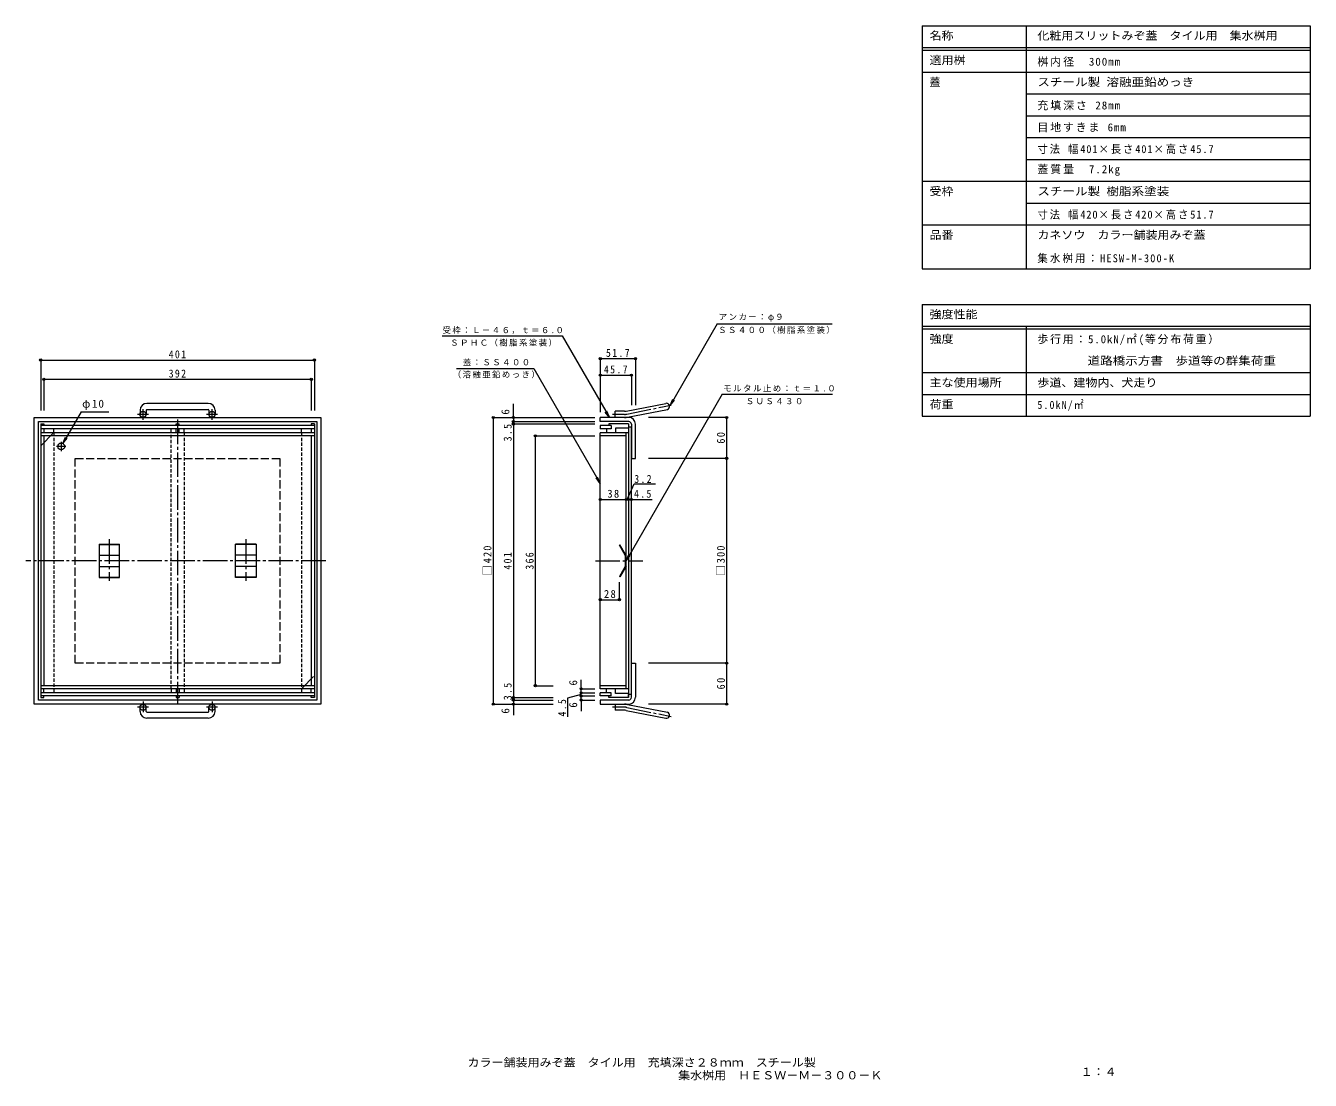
# Model space of a CAD drawing. Units: millimetres, scale not verified. Extents: x -793 to 1089, y -778 to 767.
import ezdxf
from ezdxf.enums import TextEntityAlignment as Align

# ---------------------------------------------------------------- set-up
doc = ezdxf.new("R2010")
doc.units = ezdxf.units.MM
doc.header["$LTSCALE"] = 4
doc.header["$PDMODE"] = 32
doc.header["$PDSIZE"] = 3.2
for name, pattern in [('CHAIN1', [8, 5, -1, 1, -1]), ('CHAIN2', [12, 9, -1, 1, -1]), ('DASHED1', [1.8, 1.2, -0.6]), ('DASHED3', [4, 3, -1])]:
    doc.linetypes.add(name, pattern=pattern)
for name, color, linetype, lineweight in [('0-0_通り芯', 7, 'CHAIN2', 9), ('0-1_躯体', 2, 'DASHED3', 9), ('0-2_仕上', 7, 'Continuous', 9), ('0-3_建具', 4, 'Continuous', 9), ('0-4_その他', 7, 'Continuous', 9), ('0-5_寸法', 7, 'Continuous', 9), ('F-5_F-5ﾚｲﾔ', 2, 'Continuous', 9), ('F-F_F-Fﾚｲﾔ', 7, 'Continuous', 9)]:
    doc.layers.add(name, color=color, linetype=linetype, lineweight=lineweight)
doc.layers.add('F-4_F-4ﾚｲﾔ', color=2, linetype='Continuous')
doc.styles.add('ＭＳ ゴシック', font='')
doc.styles.get('ＭＳ ゴシック').set_extended_font_data('MS Gothic')

msp = doc.modelspace()

# ---------------------------------------------------------------- linework, layer by layer
at = {"layer": '0-0_通り芯'}
for p, q in [((-570.787, 190.024), (-570.787, -226.6)), ((-734.287, 150.724), (-748.287, 150.724)), ((-741.287, 157.724), (-741.287, 143.724)), ((-670.787, 14.745), (-670.787, -46.283)), ((-470.787, 14.745), (-470.787, -46.283)), ((-353.631, -16.776), (-793.332, -16.776)), ((41.594, -16.776), (111.331, -16.776))]:
    msp.add_line(p, q, dxfattribs=at)
at = {"layer": '0-1_躯体'}
msp.add_lwpolyline([(-720.787, -166.776), (-720.787, 133.224), (-420.787, 133.224), (-420.787, -166.776)], close=True, dxfattribs=at)
at = {"layer": '0-2_仕上'}
for p, q in [((-771.287, 183.724), (-771.287, -217.277)), ((-370.287, 181.224), (-771.287, 181.224)), ((-370.287, 176.724), (-771.287, 176.724)), ((-370.287, 170.724), (-771.287, 170.724)), ((-766.787, 176.724), (-766.787, 170.724)), ((-573.037, 170.724), (-573.037, 176.724)), ((-568.537, 181.224), (-568.537, 183.724)), ((-568.537, 170.724), (-568.537, 176.724)), ((-374.787, 183.724), (-374.787, 181.224)), ((-370.287, 183.724), (-374.787, 183.724)), ((-374.787, 176.724), (-374.787, 170.724)), ((-370.287, 183.724), (-370.287, -217.277)), ((48.673, 181.224), (48.673, 176.724)), ((64.673, 181.224), (48.673, 181.224)), ((64.673, 176.724), (48.673, 176.724)), ((89.873, 170.724), (48.673, 170.724)), ((48.673, -204.277), (48.673, 170.724)), ((57.673, 176.724), (57.673, 170.724)), ((89.873, 183.724), (61.173, 183.724)), ((61.173, 183.724), (61.173, 181.224)), ((64.673, 181.224), (64.673, 176.724)), ((70.873, 177.724), (70.873, 170.724)), ((89.873, 177.724), (70.873, 177.724)), ((86.673, -204.277), (86.673, 170.724)), ((89.873, 183.724), (89.873, 179.224)), ((-370.287, 166.224), (-771.287, 166.224)), ((-766.787, 166.224), (-766.787, -199.776)), ((-756.787, 166.224), (-766.787, 156.224)), ((-374.787, 166.224), (-374.787, -199.776)), ((86.673, 166.224), (48.673, 166.224)), ((-370.287, -199.776), (-771.287, -199.776)), ((-370.287, -204.277), (-771.287, -204.277)), ((-766.787, -210.277), (-766.787, -204.277)), ((-573.037, -204.277), (-573.037, -210.277)), ((-568.537, -204.277), (-568.537, -210.277)), ((-384.787, -199.776), (-374.787, -189.776)), ((-374.787, -210.277), (-374.787, -204.277)), ((86.673, -199.777), (48.673, -199.777)), ((89.873, -204.277), (48.673, -204.277)), ((57.673, -210.277), (57.673, -204.277)), ((70.873, -211.277), (70.873, -204.277)), ((-370.287, -210.277), (-771.287, -210.277)), ((-370.287, -214.777), (-771.287, -214.777)), ((-568.537, -214.777), (-568.537, -217.277)), ((-374.787, -217.277), (-374.787, -214.777)), ((-370.287, -217.277), (-374.787, -217.277)), ((48.673, -214.777), (48.673, -210.277)), ((64.673, -210.277), (48.673, -210.277)), ((64.673, -214.777), (48.673, -214.777)), ((61.173, -217.277), (61.173, -214.777)), ((89.873, -217.277), (61.173, -217.277)), ((64.673, -214.777), (64.673, -210.277)), ((89.873, -211.277), (70.873, -211.277)), ((89.873, -217.277), (89.873, -212.777))]:
    msp.add_line(p, q, dxfattribs=at)
at = {"layer": '0-2_仕上', "linetype": 'DASHED1'}
for p, q in [((-756.787, 166.224), (-752.286, 170.724)), ((-766.787, 156.224), (-771.287, 151.724)), ((-374.787, -189.776), (-370.287, -185.277)), ((-384.787, -199.776), (-389.287, -204.277))]:
    msp.add_line(p, q, dxfattribs=at)
at = {"layer": '0-2_仕上', "color": 2}
for p, q in [((-752.287, 170.724), (-752.287, 176.724)), ((-580.287, 170.724), (-580.287, 176.724)), ((-561.287, 170.724), (-561.287, 176.724)), ((-389.287, 170.724), (-389.287, 176.724)), ((89.873, 183.724), (89.873, -217.277)), ((94.373, 179.224), (89.873, 179.224)), ((94.373, -212.776), (94.373, 179.224)), ((-752.287, -204.277), (-752.287, -210.277)), ((-580.287, -204.277), (-580.287, -210.277)), ((-561.287, -204.277), (-561.287, -210.277)), ((-389.287, -204.277), (-389.287, -210.277)), ((94.373, -212.776), (89.873, -212.776))]:
    msp.add_line(p, q, dxfattribs=at)
at = {"layer": '0-2_仕上', "color": 2, "linetype": 'DASHED1'}
for p, q in [((-752.287, 170.724), (-752.287, -204.277)), ((-580.287, -204.277), (-580.287, 170.724)), ((-561.287, 170.724), (-561.287, -204.277)), ((-389.287, 170.724), (-389.287, -204.277))]:
    msp.add_line(p, q, dxfattribs=at)
at = {"layer": '0-2_仕上', "color": 3}
for p, q in [((-685.787, 7.678), (-685.787, -41.231)), ((-685.787, 7.678), (-655.787, 7.678)), ((-685.787, 7.178), (-655.787, 7.178)), ((-655.787, -41.231), (-655.787, 7.678)), ((-485.787, -41.231), (-485.787, 7.678)), ((-455.787, 7.678), (-485.787, 7.678)), ((-455.787, 7.178), (-485.787, 7.178)), ((-455.787, 7.678), (-455.787, -41.231)), ((76.673, 6.312), (77.539, 6.812)), ((-685.787, -8.41), (-655.787, -8.41)), ((-455.787, -8.41), (-485.787, -8.41)), ((-685.787, -25.142), (-655.787, -25.142)), ((-455.787, -25.142), (-485.787, -25.142)), ((85.673, -24.276), (76.673, -39.865)), ((86.673, -24.544), (77.539, -40.365)), ((-685.787, -40.731), (-655.787, -40.731)), ((-685.787, -41.231), (-655.787, -41.231)), ((-455.787, -40.731), (-485.787, -40.731)), ((-455.787, -41.231), (-485.787, -41.231)), ((76.673, -39.865), (77.539, -40.365))]:
    msp.add_line(p, q, dxfattribs=at)
at = {"layer": '0-2_仕上'}
for points in [[(-771.287, 183.724), (-766.787, 183.724), (-766.787, 181.224)], [(-573.037, 181.224), (-573.037, 183.724), (-568.537, 183.724)], [(-771.287, -217.277), (-766.787, -217.277), (-766.787, -214.777)], [(-573.037, -214.777), (-573.037, -217.277), (-568.537, -217.277)]]:
    msp.add_lwpolyline(points, dxfattribs=at)
at = {"layer": '0-2_仕上', "color": 3}
for points in [[(85.673, -24.276), (85.673, -9.276), (76.673, 6.312)], [(86.673, -24.544), (86.673, -9.008), (77.539, 6.812)]]:
    msp.add_lwpolyline(points, dxfattribs=at)
at = {"layer": '0-2_仕上'}
msp.add_circle((-741.287, 150.724), 5, dxfattribs=at)
at = {"layer": '0-3_建具'}
for p, q in [((-525.787, 213.824), (-615.787, 213.824)), ((86.518, 202.53), (144.708, 213.824)), ((-625.787, 203.824), (-625.787, 197.724)), ((-616.787, 203.824), (-616.787, 197.724)), ((-615.787, 204.824), (-525.787, 204.824)), ((-524.787, 203.824), (-524.787, 197.724)), ((-515.787, 203.824), (-515.787, 197.724)), ((90.373, 193.224), (48.673, 193.224)), ((48.673, 187.224), (48.673, 193.224)), ((70.373, 193.224), (70.373, 202.224)), ((84.188, 202.224), (70.373, 202.224)), ((88.847, 193.837), (147.038, 205.13)), ((90.373, 187.224), (48.673, 187.224)), ((-625.787, -237.377), (-625.787, -231.276)), ((-616.787, -237.377), (-616.787, -231.276)), ((-615.787, -238.376), (-525.787, -238.376)), ((-524.787, -237.377), (-524.787, -231.276)), ((-515.787, -237.377), (-515.787, -231.276)), ((70.373, -226.776), (70.373, -235.776)), ((84.188, -235.776), (70.373, -235.776)), ((86.518, -236.083), (144.708, -247.376)), ((88.847, -227.39), (147.038, -238.683)), ((-525.787, -247.376), (-615.787, -247.376))]:
    msp.add_line(p, q, dxfattribs=at)
at = {"layer": '0-3_建具', "linetype": 'CHAIN2'}
for p, q in [((87.682, 198.184), (152.849, 211.346)), ((84.188, 197.724), (66.568, 197.724)), ((84.188, -231.276), (66.568, -231.276)), ((87.682, -231.736), (152.849, -244.899))]:
    msp.add_line(p, q, dxfattribs=at)
at = {"layer": '0-3_建具', "linetype": 'CHAIN1'}
for p, q in [((-613.124, 197.724), (-629.531, 197.724)), ((-621.287, 189.616), (-621.287, 205.214)), ((-512.124, 197.724), (-528.531, 197.724)), ((-520.286, 189.616), (-520.286, 205.214)), ((-621.287, -223.169), (-621.287, -238.767)), ((-520.286, -223.169), (-520.286, -238.767)), ((-613.124, -231.276), (-629.531, -231.276)), ((-512.124, -231.276), (-528.531, -231.276))]:
    msp.add_line(p, q, dxfattribs=at)
at = {"layer": '0-3_建具'}
for points in [[(-780.787, -226.776), (-780.787, 193.224), (-360.787, 193.224), (-360.787, -226.776)], [(-774.787, -220.776), (-774.787, 187.224), (-366.787, 187.224), (-366.787, -220.776)]]:
    msp.add_lwpolyline(points, close=True, dxfattribs=at)
for points in [[(94.373, 183.224), (94.373, 133.224), (100.373, 133.224), (100.373, 183.224)], [(94.373, -216.776), (94.373, -166.776), (100.373, -166.776), (100.373, -216.776)], [(90.373, -220.776), (48.673, -220.776), (48.673, -226.776), (90.373, -226.776)]]:
    msp.add_lwpolyline(points, dxfattribs=at)
for centre in [(-621.287, 197.724), (-520.287, 197.724), (-621.287, -231.276), (-520.287, -231.276)]:
    msp.add_circle(centre, 4.5, dxfattribs=at)
for centre, radius, start, end in [((-615.787, 203.824), 10, 90, 180), ((-525.787, 203.824), 10, 0, 90), ((145.873, 209.477), 4.5, 285.00014, 104.99991), ((-615.787, 203.824), 1, 90, 180), ((-525.787, 203.824), 1, 0, 90), ((84.188, 211.224), 9, 270, 285.00002), ((84.188, 211.224), 18, 270, 285), ((90.373, 183.224), 10, 0, 90), ((90.373, 183.224), 4, 0, 90), ((90.373, -216.776), 4, 270, 0), ((90.373, -216.776), 10, 270, 0), ((-615.787, -237.377), 10, 180, 270), ((-615.787, -237.377), 1, 180, 270), ((-525.787, -237.377), 10, 270, 0), ((-525.787, -237.377), 1, 270, 0), ((84.188, -244.776), 18, 75, 90), ((84.188, -244.776), 9, 74.99998, 90), ((145.873, -243.03), 4.5, 255.00009, 74.99986)]:
    msp.add_arc(centre, radius, start, end, dxfattribs=at)
at = {"layer": '0-3_建具', "linetype": 'CHAIN2'}
for centre, start, end in [((84.188, 211.224), 270, 284.99995), ((84.188, -244.776), 75.00005, 90)]:
    msp.add_arc(centre, 13.5, start, end, dxfattribs=at)
at = {"layer": '0-4_その他'}
for p, q in [((-771.287, 278.504), (-771.287, 203.198)), ((-771.287, 277.304), (-370.287, 277.304)), ((-370.287, 278.504), (-370.287, 203.198)), ((48.673, 280.632), (48.673, 201.224)), ((48.673, 279.432), (100.373, 279.432)), ((100.373, 280.632), (100.373, 211.472)), ((-766.787, 250.325), (-766.787, 203.198)), ((-766.787, 249.125), (-374.787, 249.125)), ((-374.787, 250.325), (-374.787, 203.198)), ((48.673, 255.232), (94.373, 255.232)), ((94.373, 256.432), (94.373, 211.472)), ((-78.611, 193.224), (-78.611, 213.001)), ((-712.064, 201.34), (-738.787, 155.054)), ((-109.336, 193.224), (40.673, 193.224)), ((-108.136, 193.224), (-108.136, -226.776)), ((-78.611, 193.224), (-78.611, 187.224)), ((235.081, 193.224), (119.19, 193.224)), ((233.881, 193.224), (233.881, 133.224)), ((-79.811, 187.224), (40.673, 187.224)), ((-79.811, 183.724), (40.673, 183.724)), ((-78.611, 187.224), (-78.611, 183.724)), ((-78.611, 183.724), (-78.611, -217.277)), ((-738.787, 155.054), (-734.96, 164.293)), ((-738.787, 155.054), (-732.699, 162.987)), ((-47.612, 166.224), (40.673, 166.224)), ((-46.412, -199.777), (-46.412, 166.224)), ((235.081, 133.224), (119.19, 133.224)), ((233.881, 133.224), (233.881, -166.776)), ((48.673, 73.069), (86.673, 73.069)), ((86.673, 73.069), (89.873, 73.069)), ((89.873, 73.069), (94.373, 73.069)), ((94.373, 73.069), (124.942, 73.069)), ((76.673, -75.033), (76.673, -47.865)), ((48.673, -73.833), (76.673, -73.833)), ((235.081, -166.776), (119.19, -166.776)), ((233.881, -166.776), (233.881, -226.776)), ((-47.612, -199.777), (-20.433, -199.777)), ((19.538, -204.277), (40.673, -204.277)), ((20.738, -204.277), (20.738, -191.189)), ((20.738, -210.277), (20.738, -204.277)), ((-79.811, -217.277), (-20.433, -217.277)), ((-79.811, -220.776), (-20.433, -220.776)), ((-78.611, -217.277), (-78.611, -220.776)), ((-78.611, -220.776), (-78.611, -226.776)), ((20.738, -212.527), (0.449, -218.049)), ((0.449, -218.049), (0.449, -245.215)), ((19.538, -210.277), (40.673, -210.277)), ((19.538, -214.777), (40.673, -214.777)), ((19.538, -220.776), (40.673, -220.776)), ((20.738, -214.777), (20.738, -210.277)), ((20.738, -220.776), (20.738, -214.777)), ((20.738, -220.776), (20.738, -237.198)), ((-109.336, -226.776), (-20.433, -226.776)), ((-78.611, -226.776), (-78.611, -243.148)), ((235.081, -226.776), (119.19, -226.776))]:
    msp.add_line(p, q, dxfattribs=at)
msp.add_lwpolyline([(88.273, 73.069), (98.262, 96.17), (129.441, 96.17)], dxfattribs=at)
for p in [(-771.287, 277.304), (-370.287, 277.304), (48.673, 279.432), (100.373, 279.432), (-766.787, 249.125), (-374.787, 249.125), (48.673, 255.232), (94.373, 255.232), (-108.136, 193.224), (-78.611, 193.224), (-78.611, 187.224), (233.881, 193.224), (-78.611, 183.724), (-46.412, 166.224), (233.881, 133.224), (48.673, 73.069), (86.673, 73.069), (89.873, 73.069), (94.373, 73.069), (48.673, -73.833), (76.673, -73.833), (233.881, -166.776), (-46.412, -199.777), (20.738, -204.277), (-108.136, -226.776), (-78.611, -217.277), (-78.611, -220.776), (-78.611, -226.776), (20.738, -210.277), (20.738, -214.777), (20.738, -220.776), (233.881, -226.776)]:
    msp.add_point(p, dxfattribs=at)
at = {"layer": '0-5_寸法'}
for p, q in [((220.159, 330.294), (388.745, 330.294)), ((-182.919, 312.712), (-6.952, 312.712)), ((-161.97, 265.202), (-48.626, 265.202)), ((227.574, 227.271), (389.052, 227.271)), ((151.173, 210.806), (157.26, 218.739)), ((-712.064, 201.34), (-671.247, 201.34)), ((62.034, 193.224), (58.208, 202.462)), ((48.673, 96.676), (44.846, 105.915)), ((86.673, -16.776), (92.76, -8.843))]:
    msp.add_line(p, q, dxfattribs=at)
for points in [[(220.159, 330.294), (151.173, 210.806), (154.999, 220.044)], [(-6.952, 312.712), (62.034, 193.224), (55.947, 201.157)], [(-48.626, 265.202), (48.673, 96.676), (42.585, 104.61)], [(227.574, 227.271), (86.673, -16.776), (90.5, -7.538)]]:
    msp.add_lwpolyline(points, dxfattribs=at)
at = {"layer": 'F-5_F-5ﾚｲﾔ', "color": 7}
msp.add_line((520.593, 258.898), (1089.28, 258.898), dxfattribs=at)
at = {"layer": 'F-F_F-Fﾚｲﾔ'}
for p, q in [((520.593, 767.219), (520.593, 411.219)), ((520.593, 767.219), (1089.28, 767.219)), ((672.789, 767.219), (672.789, 411.219)), ((1089.28, 767.219), (1089.28, 411.219)), ((520.593, 735.219), (1089.28, 735.219)), ((520.593, 731.219), (1089.28, 731.219)), ((520.593, 699.219), (1089.28, 699.219)), ((672.789, 667.219), (1089.28, 667.219)), ((672.789, 635.219), (1089.28, 635.219)), ((672.789, 603.219), (1089.28, 603.219)), ((672.789, 571.219), (1089.28, 571.219)), ((520.593, 539.219), (1089.28, 539.219)), ((672.789, 507.219), (1089.28, 507.219)), ((520.593, 475.219), (1089.28, 475.219)), ((520.593, 411.219), (1089.28, 411.219)), ((520.593, 358.898), (520.593, 194.898)), ((520.593, 358.898), (1089.28, 358.898)), ((1089.28, 358.898), (1089.28, 194.898)), ((520.593, 326.898), (1089.28, 326.898)), ((520.593, 322.898), (1089.28, 322.898)), ((672.789, 326.898), (672.789, 194.898)), ((520.593, 258.898), (1089.28, 258.898)), ((520.593, 226.898), (1089.28, 226.898)), ((520.593, 194.898), (1089.28, 194.898))]:
    msp.add_line(p, q, dxfattribs=at)

# ---------------------------------------------------------------- texts
at = {"layer": '0-4_その他', "color": 2, "style": 'ＭＳ ゴシック'}
for p in [(-81.011, 197.337), (18.338, -199.509), (18.338, -232.039), (-81.011, -240.717)]:
    msp.add_text('6', height=11.73, rotation=90, dxfattribs=at).set_placement(p, align=Align.BOTTOM_LEFT)
at = {"layer": '0-4_その他', "color": 2, "char_height": 11.73, "attachment_point": 7, "style": 'ＭＳ ゴシック'}
for s, insert in [('\\T1.27;\\W0.9;401', (-583.787, 279.704)), ('\\T1.28;\\W0.9;51.7', (57.023, 281.832)), ('\\T1.28;\\W0.9;45.7', (54.023, 257.632)), ('\\T1.27;\\W0.9;392', (-583.787, 251.525)), ('\\T1.19;φ10', (-710.617, 204.348)), ('\\T1.27;\\W0.9;3.2', (98.521, 97.117)), ('\\T1.27;\\W0.95;38', (59.173, 75.469)), ('\\T1.27;\\W0.9;4.5', (98.185, 75.469)), ('\\T1.27;\\W0.95;28', (54.173, -71.433))]:
    msp.add_mtext(s, dxfattribs=dict(at, insert=insert))
at = {"layer": '0-4_その他', "color": 2, "char_height": 11.73, "attachment_point": 7, "rotation": 90, "style": 'ＭＳ ゴシック'}
for s, insert in [('\\T1.27;\\W0.9;3.5', (-81.011, 158.279)), ('\\T1.27;\\W0.95;60', (231.481, 154.724)), ('\\T1.21;\\W0.95;□420', (-110.536, -38.776)), ('\\T1.21;\\W0.95;□300', (231.481, -38.776)), ('\\T1.27;\\W0.9;401', (-81.011, -29.776)), ('\\T1.27;\\W0.9;366', (-48.812, -29.776)), ('\\T1.27;\\W0.9;3.5', (-81.011, -221.006)), ('\\T1.27;\\W0.95;60', (231.481, -205.276)), ('\\T1.27;\\W0.9;4.5', (-1.209, -244.906))]:
    msp.add_mtext(s, dxfattribs=dict(at, insert=insert))
at = {"layer": '0-5_寸法', "char_height": 8.798, "attachment_point": 7, "style": 'ＭＳ ゴシック'}
for s, insert in [('\\T1.17;アンカー：φ９', (222.402, 333.754)), ('\\T1.17;受枠：Ｌ－４６，ｔ＝６.０', (-182.442, 315.424)), ('\\T1.17;ＳＳ４００（樹脂系塗装）', (221.48, 315.788)), ('\\T1.17;ＳＰＨＣ（樹脂系塗装）', (-171.228, 297.189)), ('\\T1.17;蓋：ＳＳ４００', (-152.812, 269.13)), ('\\T1.17;（溶融亜鉛めっき）', (-167.514, 250.545)), ('\\T1.18;モルタル止め：ｔ＝１.０', (228.969, 230.861)), ('\\T1.17;ＳＵＳ４３０', (261.88, 212.54))]:
    msp.add_mtext(s, dxfattribs=dict(at, insert=insert))
at = {"layer": 'F-4_F-4ﾚｲﾔ', "style": 'ＭＳ ゴシック', "width": 1.1}
for s, p in [('カラー舗装用みぞ蓋\u3000タイル用\u3000充填深さ２８ｍｍ\u3000スチール製', (-145.808, -761.267)), ('集水桝用\u3000ＨＥＳＷ－Ｍ－３００－Ｋ', (162.849, -780.096))]:
    msp.add_text(s, height=11.73, dxfattribs=at).set_placement(p, align=Align.BOTTOM_LEFT)
at = {"layer": 'F-5_F-5ﾚｲﾔ', "style": 'ＭＳ ゴシック'}
for s, width, p in [('化粧用スリットみぞ蓋\u3000タイル用\u3000集水桝用', 1.1, (689.323, 743.219)), ('スチール製 溶融亜鉛めっき', 1.15, (689.323, 675.219)), ('１：４', 1.1, (752.622, -774.921))]:
    msp.add_text(s, height=11.73, dxfattribs=dict(at, width=width)).set_placement(p, align=Align.BOTTOM_LEFT)
at = {"layer": 'F-5_F-5ﾚｲﾔ', "char_height": 11.73, "attachment_point": 7, "style": 'ＭＳ ゴシック'}
for s, insert in [('\\T1.18;桝内径\u3000300mm', (689.323, 707.219)), ('\\T1.18;充填深さ\\~28mm', (689.323, 643.219)), ('\\T1.17;目地すきま\\~6mm', (689.323, 611.219))]:
    msp.add_mtext(s, dxfattribs=dict(at, insert=insert))
at = {"layer": 'F-F_F-Fﾚｲﾔ', "color": 2, "style": 'ＭＳ ゴシック'}
for s, width, p in [('名称', 1.1, (531.24, 743.219)), ('適用桝', 1.1, (531.24, 707.219)), ('受枠', 1.1, (531.24, 515.219)), ('スチール製 樹脂系塗装', 1.15, (689.323, 515.219)), ('品番', 1.1, (531.24, 451.219)), ('カネソウ\u3000カラー舗装用みぞ蓋', 1.1, (689.323, 451.219)), ('強度性能', 1.1, (531.24, 334.898)), ('強度', 1.1, (531.24, 298.898)), ('\u3000 \u3000 \u3000道路橋示方書\u3000歩道等の群集荷重', 1.15, (689.323, 266.898)), ('主な使用場所', 1.1, (531.24, 234.898)), ('歩道、建物内、犬走り', 1.1, (689.323, 234.898)), ('荷重', 1.1, (531.24, 202.898))]:
    msp.add_text(s, height=11.73, dxfattribs=dict(at, width=width)).set_placement(p, align=Align.BOTTOM_LEFT)
msp.add_text('蓋', height=11.73, dxfattribs=at).set_placement((531.24, 675.219), align=Align.BOTTOM_LEFT)
at = {"layer": 'F-F_F-Fﾚｲﾔ', "color": 2, "char_height": 11.73, "attachment_point": 7, "style": 'ＭＳ ゴシック'}
for s, insert in [('\\T1.18;\\W0.95;寸法\\~幅401×長さ401×高さ45.7', (689.323, 579.219)), ('\\T1.18;蓋質量\u30007.2kg', (689.323, 547.219)), ('\\T1.18;\\W0.95;寸法\\~幅420×長さ420×高さ51.7', (689.323, 483.219)), ('\\T1.21;\\W0.95;集水桝用：HESW-M-300-K', (689.323, 419.219)), ('\\T1.16;歩行用：5.0kN/㎡(等分布荷重）', (689.323, 298.898)), ('\\T1.24;\\W0.9;5.0kN/㎡', (689.323, 202.898))]:
    msp.add_mtext(s, dxfattribs=dict(at, insert=insert))

doc.saveas('drawing.dxf')
